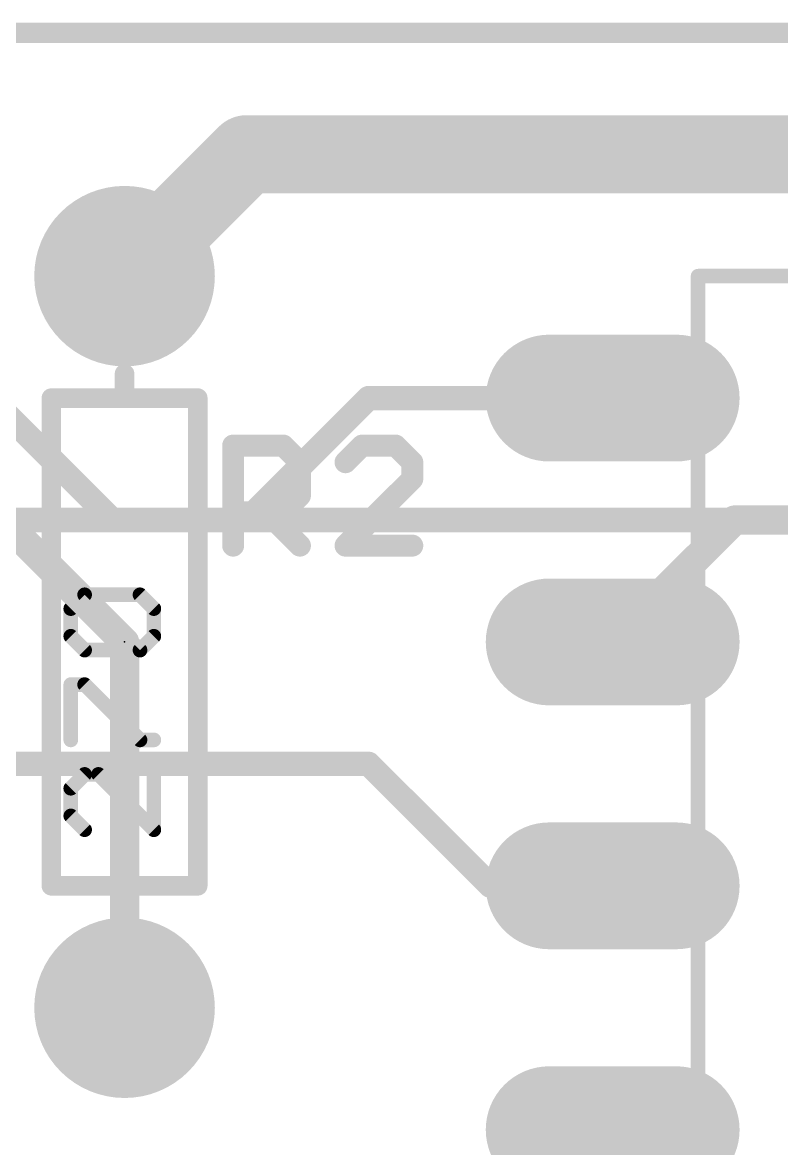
# Model space of a CAD drawing. Extents: x -0.1 to 52.8, y -11.4 to 50.9.
# Drawn here: x 10.37 to 18.27, y 39.17 to 50.9 of the extents above; entities that cross this region are included whole.
import ezdxf

# ---------------------------------------------------------------- set-up
doc = ezdxf.new("R2010")
doc.units = 0
for name, color, linetype in [('1', 12, 'CONTINUOUS'), ('16', 132, 'CONTINUOUS'), ('17', 110, 'CONTINUOUS'), ('20', 53, 'CONTINUOUS'), ('21', 41, 'CONTINUOUS'), ('23', 53, 'CONTINUOUS')]:
    doc.layers.add(name, color=color, linetype=linetype)

# ---------------------------------------------------------------- blocks, each defined once
blk = doc.blocks.new('LONGP100')
at = {"const_width": 1}
blk.add_lwpolyline([(-0.5, 0), (0.5, 0)], dxfattribs=at)
at = {"const_width": 0.5}
for points in [[(-0.5, 0.25, 1), (-0.5, -0.25)], [(0.5, -0.25, 1), (0.5, 0.25)]]:
    blk.add_lwpolyline(points, format="xyb", dxfattribs=at)
blk = doc.blocks.new('ROUNDP')
at = {"const_width": 0.5}
blk.add_lwpolyline([(0, -0.25, 1), (0, 0.25, 1), (0, -0.25)], format="xyb", dxfattribs=at)

msp = doc.modelspace()

# ---------------------------------------------------------------- linework, layer by layer
at = {"layer": '1'}
for points, const_width in [([(7.112, 49.911), (11.303, 45.72)], 0.254), ([(12.7, 49.53), (11.43, 48.26)], 0.8128), ([(24.13, 49.53), (12.7, 49.53)], 0.8128), ([(7.62, 48.26), (11.43, 44.45)], 0.3048), ([(11.303, 45.72), (22.86, 45.72)], 0.254), ([(11.43, 44.45), (11.43, 40.64)], 0.3048)]:
    msp.add_lwpolyline(points, dxfattribs=dict(at, const_width=const_width))
for points, const_width in [([(12.7, 49.7332, 1), (12.7, 49.3268)], 0.4064), ([(12.8437, 49.3863, 1), (12.5563, 49.6737)], 0.4064), ([(11.2863, 48.4037, 1), (11.5737, 48.1163)], 0.4064), ([(11.303, 45.7835, 1), (11.303, 45.6565)], 0.127), ([(11.2581, 45.6751, 1), (11.3479, 45.7649)], 0.127), ([(11.5062, 44.45, 1), (11.3538, 44.45)], 0.1524), ([(11.3761, 44.3961, 1), (11.4839, 44.5039)], 0.1524), ([(11.3538, 40.64, 1), (11.5062, 40.64)], 0.1524)]:
    msp.add_lwpolyline(points, format="xyb", dxfattribs=dict(at, const_width=const_width))
at = {"layer": '16'}
for points, const_width in [([(0, 50.8), (50.8, 50.8)], 0.2032), ([(13.97, 46.99), (12.7, 45.72)], 0.254), ([(16.51, 46.99), (13.97, 46.99)], 0.254), ([(17.78, 45.72), (16.51, 44.45)], 0.3048), ([(19.05, 45.72), (17.78, 45.72)], 0.3048), ([(12.7, 45.72), (6.35, 45.72)], 0.254), ([(13.97, 43.18), (8.89, 43.18)], 0.254), ([(15.24, 41.91), (13.97, 43.18)], 0.254), ([(16.51, 41.91), (15.24, 41.91)], 0.254), ([(16.002, 38.862), (16.51, 39.37)], 0.254)]:
    msp.add_lwpolyline(points, dxfattribs=dict(at, const_width=const_width))
for points, const_width in [([(13.97, 47.0535, 1), (13.97, 46.9265)], 0.127), ([(14.0149, 46.9451, 1), (13.9251, 47.0349)], 0.127), ([(16.51, 46.9265, 1), (16.51, 47.0535)], 0.127), ([(17.78, 45.7962, 1), (17.78, 45.6438)], 0.1524), ([(17.8339, 45.6661, 1), (17.7261, 45.7739)], 0.1524), ([(12.6551, 45.7649, 1), (12.7449, 45.6751)], 0.127), ([(12.7, 45.6565, 1), (12.7, 45.7835)], 0.127), ([(16.4561, 44.5039, 1), (16.5639, 44.3961)], 0.1524), ([(14.0149, 43.2249, 1), (13.9251, 43.1351)], 0.127), ([(13.97, 43.1165, 1), (13.97, 43.2435)], 0.127), ([(15.24, 41.9735, 1), (15.24, 41.8465)], 0.127), ([(15.1951, 41.8651, 1), (15.2849, 41.9549)], 0.127), ([(16.51, 41.8465, 1), (16.51, 41.9735)], 0.127), ([(16.5549, 39.3251, 1), (16.4651, 39.4149)], 0.127)]:
    msp.add_lwpolyline(points, format="xyb", dxfattribs=dict(at, const_width=const_width))
at = {"layer": '20', "const_width": 0.2032}
msp.add_lwpolyline([(50.47, 50.79), (0, 50.79)], dxfattribs=at)
at = {"layer": '21'}
for points, const_width in [([(17.399, 48.26), (17.399, 30.48)], 0.1524), ([(17.399, 48.26), (19.304, 48.26)], 0.1524), ([(11.43, 46.99), (11.43, 47.244)], 0.2032), ([(10.668, 41.91), (10.668, 46.99)], 0.2032), ([(10.668, 46.99), (11.43, 46.99)], 0.2032), ([(11.43, 46.99), (12.192, 46.99)], 0.2032), ([(12.192, 46.99), (12.192, 41.91)], 0.2032), ([(12.5603, 45.4533), (12.5603, 46.4956)], 0.2286), ([(12.5603, 46.4956), (13.0814, 46.4956)], 0.2286), ([(13.0814, 46.4956), (13.2552, 46.3219)], 0.2286), ([(13.9034, 46.4956), (13.7297, 46.3219)], 0.2286), ([(14.2508, 46.4956), (13.9034, 46.4956)], 0.2286), ([(14.4246, 46.3219), (14.2508, 46.4956)], 0.2286), ([(13.2552, 46.3219), (13.2552, 45.9744)], 0.2286), ([(14.4246, 46.1482), (14.4246, 46.3219)], 0.2286), ([(13.7297, 45.4533), (14.4246, 46.1482)], 0.2286), ([(13.2552, 45.9744), (13.0814, 45.8007)], 0.2286), ([(13.0814, 45.8007), (12.5603, 45.8007)], 0.2286), ([(12.9077, 45.8007), (13.2552, 45.4533)], 0.2286), ([(14.4246, 45.4533), (13.7297, 45.4533)], 0.2286), ([(10.8705, 44.7974), (11.0145, 44.9415)], 0.1524), ([(11.0145, 44.9415), (11.5907, 44.9415)], 0.1524), ([(11.5907, 44.3652), (11.0145, 44.9415)], 0.1524), ([(11.5907, 44.9415), (11.7348, 44.7974)], 0.1524), ([(10.8705, 44.5093), (10.8705, 44.7974)], 0.1524), ([(11.7348, 44.7974), (11.7348, 44.5093)], 0.1524), ([(11.0145, 44.3652), (10.8705, 44.5093)], 0.1524), ([(11.7348, 44.5093), (11.5907, 44.3652)], 0.1524), ([(11.5907, 44.3652), (11.0145, 44.3652)], 0.1524), ([(10.8705, 43.4297), (10.8705, 44.0059)], 0.1524), ([(10.8705, 44.0059), (11.0145, 44.0059)], 0.1524), ([(11.0145, 44.0059), (11.5907, 43.4297)], 0.1524), ([(11.5907, 43.4297), (11.7348, 43.4297)], 0.1524), ([(11.0145, 43.0704), (10.8705, 42.9264)], 0.1524), ([(11.1586, 43.0704), (11.0145, 43.0704)], 0.1524), ([(11.7348, 42.4942), (11.1586, 43.0704)], 0.1524), ([(11.7348, 43.0704), (11.7348, 42.4942)], 0.1524), ([(10.8705, 42.9264), (10.8705, 42.6383)], 0.1524), ([(10.8705, 42.6383), (11.0145, 42.4942)], 0.1524), ([(11.43, 41.91), (10.668, 41.91)], 0.2032), ([(12.192, 41.91), (11.43, 41.91)], 0.2032), ([(11.43, 41.91), (11.43, 41.656)], 0.2032)]:
    msp.add_lwpolyline(points, dxfattribs=dict(at, const_width=const_width))
for points, const_width in [([(17.4371, 48.26, 1), (17.3609, 48.26)], 0.0762), ([(17.399, 48.2981, 1), (17.399, 48.2219)], 0.0762), ([(11.4808, 47.244, 1), (11.3792, 47.244)], 0.1016), ([(10.7188, 46.99, 1), (10.6172, 46.99)], 0.1016), ([(10.668, 47.0408, 1), (10.668, 46.9392)], 0.1016), ([(11.43, 47.0408, 1), (11.43, 46.9392)], 0.1016), ([(11.3792, 46.99, 1), (11.4808, 46.99)], 0.1016), ([(11.43, 46.9392, 1), (11.43, 47.0408)], 0.1016), ([(12.2428, 46.99, 1), (12.1412, 46.99)], 0.1016), ([(12.192, 46.9392, 1), (12.192, 47.0408)], 0.1016), ([(12.6174, 46.4956, 1), (12.5031, 46.4956)], 0.1143), ([(12.5603, 46.5527, 1), (12.5603, 46.4384)], 0.1143), ([(13.1219, 46.536, 1), (13.041, 46.4552)], 0.1143), ([(13.0814, 46.4384, 1), (13.0814, 46.5527)], 0.1143), ([(13.9034, 46.5527, 1), (13.9034, 46.4384)], 0.1143), ([(13.9438, 46.4552, 1), (13.863, 46.536)], 0.1143), ([(14.2913, 46.536, 1), (14.2104, 46.4552)], 0.1143), ([(14.2508, 46.4384, 1), (14.2508, 46.5527)], 0.1143), ([(13.3123, 46.3219, 1), (13.198, 46.3219)], 0.1143), ([(13.2147, 46.2815, 1), (13.2956, 46.3623)], 0.1143), ([(13.6893, 46.3623, 1), (13.7701, 46.2815)], 0.1143), ([(14.4817, 46.3219, 1), (14.3674, 46.3219)], 0.1143), ([(14.3841, 46.2815, 1), (14.465, 46.3623)], 0.1143), ([(14.3674, 46.1482, 1), (14.4817, 46.1482)], 0.1143), ([(14.465, 46.1077, 1), (14.3841, 46.1886)], 0.1143), ([(13.2956, 45.934, 1), (13.2147, 46.0149)], 0.1143), ([(13.198, 45.9744, 1), (13.3123, 45.9744)], 0.1143), ([(12.5603, 45.8579, 1), (12.5603, 45.7436)], 0.1143), ([(12.9481, 45.8411, 1), (12.8673, 45.7603)], 0.1143), ([(13.041, 45.8411, 1), (13.1219, 45.7603)], 0.1143), ([(13.0814, 45.7436, 1), (13.0814, 45.8579)], 0.1143), ([(12.5031, 45.4533, 1), (12.6174, 45.4533)], 0.1143), ([(13.2147, 45.4129, 1), (13.2956, 45.4937)], 0.1143), ([(13.7297, 45.5104, 1), (13.7297, 45.3961)], 0.1143), ([(13.6893, 45.4937, 1), (13.7701, 45.4129)], 0.1143), ([(14.4246, 45.3961, 1), (14.4246, 45.5104)], 0.1143), ([(11.0145, 44.9796, 1), (11.0145, 44.9034)], 0.0762), ([(11.0415, 44.9684, 1), (10.9876, 44.9145)], 0.0762), ([(11.0415, 44.9145, 1), (10.9876, 44.9684)], 0.0762), ([(11.6177, 44.9684, 1), (11.5638, 44.9145)], 0.0762), ([(11.5907, 44.9034, 1), (11.5907, 44.9796)], 0.0762), ([(10.9086, 44.7974, 1), (10.8324, 44.7974)], 0.0762), ([(10.8435, 44.8243, 1), (10.8974, 44.7705)], 0.0762), ([(11.7729, 44.7974, 1), (11.6967, 44.7974)], 0.0762), ([(11.7079, 44.7705, 1), (11.7617, 44.8243)], 0.0762), ([(10.8974, 44.5362, 1), (10.8435, 44.4824)], 0.0762), ([(11.7617, 44.4824, 1), (11.7079, 44.5362)], 0.0762), ([(10.8324, 44.5093, 1), (10.9086, 44.5093)], 0.0762), ([(11.6967, 44.5093, 1), (11.7729, 44.5093)], 0.0762), ([(11.0145, 44.4033, 1), (11.0145, 44.3271)], 0.0762), ([(10.9876, 44.3383, 1), (11.0415, 44.3922)], 0.0762), ([(11.5638, 44.3922, 1), (11.6177, 44.3383)], 0.0762), ([(11.5638, 44.3383, 1), (11.6177, 44.3922)], 0.0762), ([(11.5907, 44.3271, 1), (11.5907, 44.4033)], 0.0762), ([(10.9086, 44.0059, 1), (10.8324, 44.0059)], 0.0762), ([(10.8705, 44.044, 1), (10.8705, 43.9678)], 0.0762), ([(11.0415, 44.0329, 1), (10.9876, 43.979)], 0.0762), ([(11.0145, 43.9678, 1), (11.0145, 44.044)], 0.0762), ([(10.8324, 43.4297, 1), (10.9086, 43.4297)], 0.0762), ([(11.5907, 43.4678, 1), (11.5907, 43.3916)], 0.0762), ([(11.5638, 43.4028, 1), (11.6177, 43.4567)], 0.0762), ([(11.7348, 43.3916, 1), (11.7348, 43.4678)], 0.0762), ([(11.0145, 43.1085, 1), (11.0145, 43.0323)], 0.0762), ([(11.0415, 43.0435, 1), (10.9876, 43.0974)], 0.0762), ([(11.1855, 43.0974, 1), (11.1316, 43.0435)], 0.0762), ([(11.1586, 43.0323, 1), (11.1586, 43.1085)], 0.0762), ([(11.7729, 43.0704, 1), (11.6967, 43.0704)], 0.0762), ([(10.8435, 42.9533, 1), (10.8974, 42.8994)], 0.0762), ([(10.9086, 42.9264, 1), (10.8324, 42.9264)], 0.0762), ([(10.8974, 42.6652, 1), (10.8435, 42.6113)], 0.0762), ([(10.8324, 42.6383, 1), (10.9086, 42.6383)], 0.0762), ([(10.9876, 42.4673, 1), (11.0415, 42.5211)], 0.0762), ([(11.6967, 42.4942, 1), (11.7729, 42.4942)], 0.0762), ([(11.7079, 42.4673, 1), (11.7617, 42.5211)], 0.0762), ([(10.668, 41.9608, 1), (10.668, 41.8592)], 0.1016), ([(11.43, 41.9608, 1), (11.43, 41.8592)], 0.1016), ([(11.4808, 41.91, 1), (11.3792, 41.91)], 0.1016), ([(11.43, 41.8592, 1), (11.43, 41.9608)], 0.1016), ([(12.192, 41.8592, 1), (12.192, 41.9608)], 0.1016), ([(10.6172, 41.91, 1), (10.7188, 41.91)], 0.1016), ([(12.1412, 41.91, 1), (12.2428, 41.91)], 0.1016), ([(11.3792, 41.656, 1), (11.4808, 41.656)], 0.1016)]:
    msp.add_lwpolyline(points, format="xyb", dxfattribs=dict(at, const_width=const_width))
at = {"layer": '23'}
msp.add_point((11.43, 44.45), dxfattribs=at)

# ---------------------------------------------------------------- block references
at = {"layer": '17', "xscale": 1.8796, "yscale": 1.8796, "rotation": 90}
for p in [(11.43, 48.26), (11.43, 48.26), (11.43, 40.64), (11.43, 40.64)]:
    msp.add_blockref('ROUNDP', p, dxfattribs=at)
at = {"layer": '17', "xscale": 1.3208, "yscale": 1.3208}
for p in [(16.51, 46.99), (16.51, 46.99), (16.51, 44.45), (16.51, 44.45), (16.51, 41.91), (16.51, 41.91), (16.51, 39.37), (16.51, 39.37)]:
    msp.add_blockref('LONGP100', p, dxfattribs=at)

doc.saveas('drawing.dxf')
